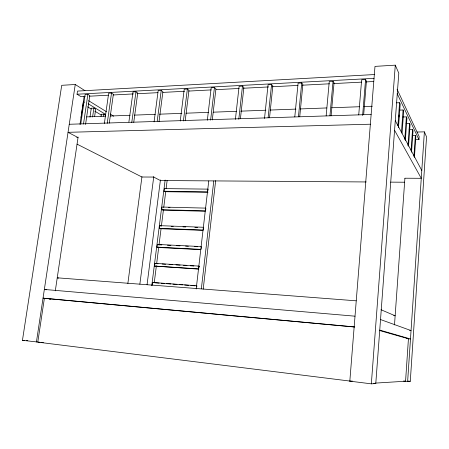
<?xml version="1.0" encoding="UTF-8"?>
<svg xmlns="http://www.w3.org/2000/svg" width="449" height="449" viewBox="0 0 449 449"><rect width="100%" height="100%" fill="white"/><g stroke="black" fill="none" stroke-linecap="round" stroke-linejoin="round"><path stroke-width="0.67" d="M403.533 380.971L407.63 381.465L424.384 131.866L416.953 132.028M407.63 381.465L410.285 381.291L426.55 136.838L424.384 131.866M411.531 152.245L413.035 130.704L412.524 129.643L409.146 129.722M413.922 156.46L415.37 135.559L412.726 135.609M414.416 157.386L415.853 136.569L415.37 135.559M415.718 139.678L418.962 139.622L419.175 136.558L397.09 89.25M405.357 140.419L406.957 118.059L406.39 116.886L402.848 116.993M394.497 324.947L404.897 178.304M407.95 145.807L409.539 123.424L406.081 123.52M408.551 146.133L410.072 124.541L409.539 123.424M411.06 150.572L412.524 129.643M401.423 132.786L403.079 109.988L399.447 110.117M402.079 133.235L403.673 111.229L403.079 109.988M404.768 139.572L406.39 116.886M375.785 383.553L398.796 73.204L395.288 65.156L374.988 66.385L349.822 381.156L371.345 383.844L375.785 383.553L373.753 383.3M397.893 125.647L399.576 102.714L396.478 102.838M398.488 123.217L398.639 121.146M398.942 117.009L399.094 114.944M398.482 127.544L400.211 104.028L399.576 102.714M371.345 383.844L395.288 65.156M358.734 114.893L361.647 79.793L365.57 79.585L366.423 81.112L363.679 114.675M362.629 115.455L365.57 79.585M329.948 115.78L333.04 81.308L329.263 81.51L326.148 115.904M331.098 115.73L334.045 82.801L333.04 81.308M294.791 116.875L298.091 83.16L301.728 82.97L302.867 84.423L299.747 116.673M298.45 116.751L301.728 82.97M264.517 118.491L268.059 84.754L271.561 84.569L272.829 85.989L269.552 117.582M268.115 117.689L271.561 84.569M235.405 119.389L239.104 86.292L242.482 86.113L243.869 87.499L240.445 118.452M238.801 119.277L242.482 86.113M203.206 289.145L215.66 180.661M196.185 288.976L208.757 180.964M196.746 286.905L196.881 285.777L152.525 282.443L152.177 285.182M198.974 267.784L199.103 266.661M201.191 248.684L201.354 247.298M203.442 229.338L203.605 227.963M205.676 210.166L205.833 208.802M207.966 190.483L208.123 189.13L164.396 188.597L164.065 191.223L165.036 191.706L207.994 192.324M201.348 288.791L213.775 180.986M207.331 120.248L211.176 87.774L214.437 87.6L215.93 88.953L212.293 119.973M210.609 120.147L214.437 87.6M185.201 120.781L188.962 90.361L187.362 89.037L184.213 89.199L180.24 121.078M183.405 120.977L187.362 89.037M151.768 285.643L165.137 180.038M198.385 269.108L154.596 266.066L154.939 263.35L199.165 266.105M200.624 249.65L157.997 247.455L156.993 247.113L157.335 244.419L201.438 246.602M202.869 230.371L160.366 228.715L159.373 228.322L159.709 225.651L203.683 227.278M205.098 211.26L162.712 210.132L161.73 209.694L162.061 207.045L205.911 208.123M154.271 282.522L156.375 265.847M156.639 263.765L158.738 247.085M159.002 245.002L161.107 228.322M161.371 226.24L163.47 209.56M163.733 207.477L165.748 191.493M166.102 188.715L167.151 180.375M147.059 284.733L160.439 179.931M157.217 121.14L161.219 90.423L158.177 90.586L154.08 121.881M159.036 121.556L162.903 91.719L161.219 90.423M139.852 284.206L153.777 176.524M127.853 283.543L141.957 176.721M128.891 122.01L133.011 91.916L135.952 91.764L137.725 93.027L133.74 122.375M131.753 122.599L135.952 91.764M107.221 123.352L111.52 93.055L108.675 93.207L104.364 123.441M109.298 123.093L113.373 94.301L111.52 93.055M101.019 116.313L101.311 114.265L103.876 114.164L105.588 115.208L105.392 116.572M103.584 116.218L103.876 114.164M92.595 116.981L93.886 108.08L91.282 108.192L89.98 117.077M94.593 116.673L95.676 109.174L93.886 108.08M83.497 124.07L87.881 94.312L85.13 94.458L80.73 124.16M85.551 124.474L89.806 95.525L87.881 94.312M55.306 290.834L78.098 137.085M79.984 124.367L84.159 96.221M81.084 117.447L83.419 101.704L84.356 102.277M36.414 342.065L75.252 84.496L61.715 85.316L22.45 340.325L39.91 342.29M85.147 96.423L80.943 96.636L77.037 94.228L77.509 91.085L374.354 74.551M375.302 383.109L405.57 381.218L408.438 338.776L379.882 330.616M77.037 94.228L374.051 78.339M89.345 96.204L108.248 95.227M113.148 94.975L133.448 93.925M136.951 93.746L157.953 92.662M162.852 92.404L184.55 91.287M188.754 91.068L211.153 89.912M216.053 89.66L239.154 88.464M243.358 88.245L268.558 86.949M272.055 86.764L297.956 85.428M302.16 85.209L329.459 83.8M333.663 83.581L361.664 82.139M365.862 81.92L373.562 81.522M349.822 381.156L352.313 381.049M86.663 116.897L105.566 116.19M110.465 116.01L130.064 115.281M134.262 115.124L155.264 114.338M159.468 114.181L181.867 113.35M186.066 113.193L208.465 112.357M213.37 112.171L236.471 111.313M240.67 111.156L265.87 110.218M270.068 110.061L295.97 109.096M300.173 108.939L326.771 107.945M331.671 107.766L359.677 106.722M363.875 106.565L372.277 106.25M69.253 124.272L371.143 114.461M370.363 124.21L68.04 132.315L78.031 137.534L76.689 137.568M404.903 178.219L421.263 178.298L394.564 130.266M366.176 181.957L160.36 180.537L153.71 177.058L141.918 177.007L77.076 144.157M390.675 182.131L404.678 182.227M164.065 191.223L207.808 191.835M168.6 207.629L169.991 207.663M161.73 209.694L205.597 210.85M171.148 226.436L173.241 226.515M182.99 226.88L185.779 226.981M194.832 227.317L197.616 227.424M159.373 228.322L203.363 230.028M158.34 244.767L161.831 244.941M167.421 245.216L170.912 245.39M176.502 245.67L179.993 245.844M185.583 246.119L188.372 246.26M194.664 246.574L197.453 246.714M156.993 247.113L201.113 249.38M158.026 263.776L154.939 263.35M162.162 264.034L165.608 264.248M169.054 264.467L172.506 264.68M175.952 264.893L180.088 265.151M183.54 265.37L186.986 265.584M190.432 265.797L193.884 266.016M198.02 266.274L199.395 266.358M41.055 342.363L43.407 342.508M154.596 266.066L198.84 268.9M22.45 340.325L24.459 340.454M26.469 340.583L27.81 340.673M154.933 282.797L159.081 283.106M161.157 283.263L164.615 283.521M166.691 283.678L170.839 283.993M172.916 284.15L177.063 284.458M179.14 284.615L182.597 284.879M184.668 285.031L188.821 285.345M190.892 285.502L195.046 285.817M356.203 300.819L57.236 277.813L58.6 278.088M393.751 315.669L395.148 315.787L381.01 309.731M355.013 316.186L44.35 289.448L46.387 289.801M409.696 330.453L411.043 330.571L380.533 319.548M354.16 326.883L43.037 298.13L45.77 298.551M354.749 327.04L44.378 298.338L37.783 342.155L350.433 381.134M406.418 338.585L410.481 338.978L379.747 330.088M408.203 381.038L410.285 381.291M49.177 299.079L50.557 299.292M152.525 282.443L153.552 282.69M159.709 225.651L160.703 226.049M87.6 106.817L91.186 108.978M94.767 111.139L101.339 115.101M88.156 103.725L105.47 114.304M88.605 100.688L106.486 111.745M110.061 113.956L113.636 116.168M75.252 84.496L84.979 90.681M395.277 120.652L421.791 170.491M397.174 93.622L418.962 139.622"/></g></svg>
